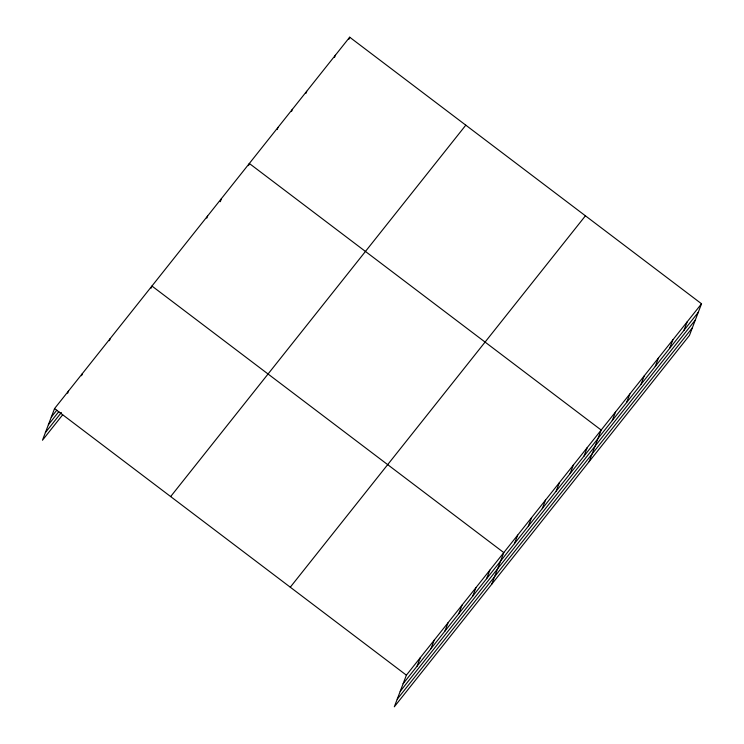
<?xml version="1.0" encoding="UTF-8"?>
<svg xmlns="http://www.w3.org/2000/svg" width="744" height="744" viewBox="0 0 744 744"><rect width="100%" height="100%" fill="white"/><g stroke="black" fill="none" stroke-linecap="round" stroke-linejoin="round"><path stroke-width="1.12" d="M701.527 303.775L406.391 675.171L394.311 706.8L689.456 335.404L701.527 303.775L349.689 37.2L54.544 408.596L42.473 440.225L62.645 414.836M67.639 393.232L68.457 391.084M81.561 375.72L82.379 373.581M109.387 340.706L110.205 338.557M151.125 288.179L151.943 286.031L503.79 552.606L491.71 584.235M206.776 218.141L207.595 216.002M220.289 201.708L221.517 198.49M248.524 165.614L249.342 163.475L601.18 430.051L589.109 461.68M277.196 129.54L278.014 127.391M291.527 111.498L292.346 109.359M305.868 93.456L306.686 91.317M334.53 57.381L335.349 55.242M348.871 39.339L349.689 37.2M417.031 666.233L420.304 657.659M430.943 648.721L434.217 640.156M444.856 631.21L448.13 622.644M458.769 613.707L462.043 605.132M472.691 596.195L475.955 587.63M486.604 578.683L489.877 570.118M514.429 543.669L517.703 535.103M528.342 526.166L531.616 517.591M542.255 508.654L545.529 500.08M556.168 491.142L559.442 482.577M570.081 473.64L573.354 465.065M583.994 456.128L587.267 447.553M612.247 420.583L615.521 412.009M626.578 402.541L629.852 393.967M640.919 384.499L644.192 375.934M655.25 366.467L658.524 357.892M669.591 348.425L672.864 339.85M683.922 330.382L687.196 321.817M51.271 417.17L56.842 410.158M48.369 424.778L58.804 411.646M45.375 432.617L61.38 412.483M170.655 496.564L465.8 125.169M290.281 587.202L585.426 215.807M403.118 683.736L698.263 312.341M400.216 691.353L695.352 319.957M397.222 699.193L692.357 327.797M54.544 408.596L406.391 675.171"/></g></svg>
